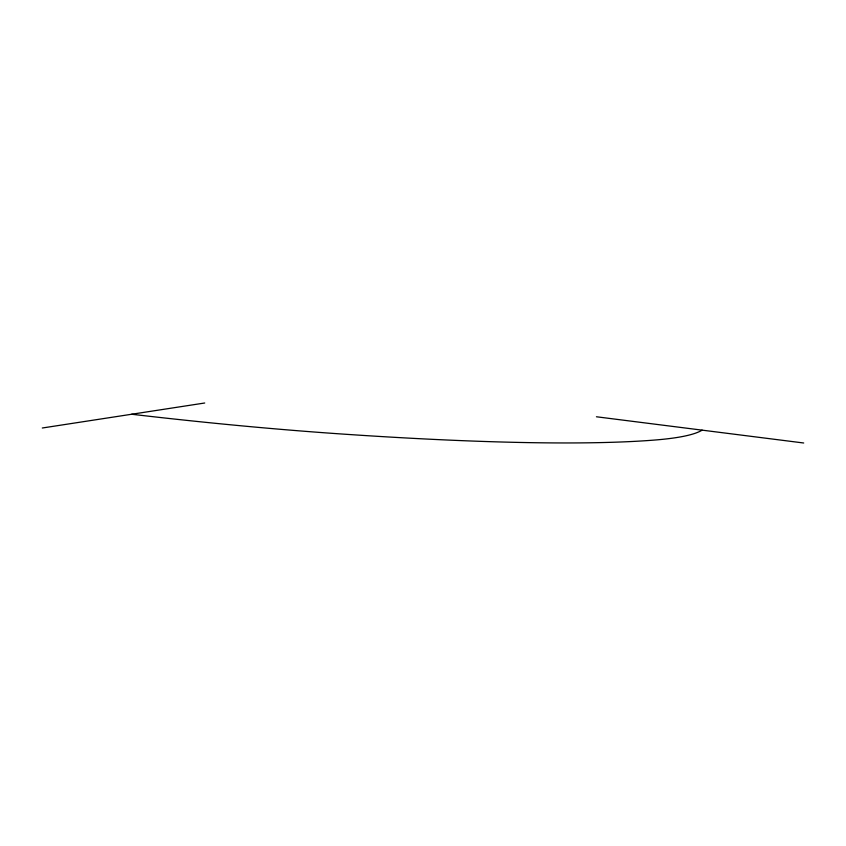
<?xml version="1.0" encoding="UTF-8"?>
<svg xmlns="http://www.w3.org/2000/svg" width="846" height="846" viewBox="0 0 846 846"><rect width="100%" height="100%" fill="white"/><g stroke="black" fill="none" stroke-linecap="round" stroke-linejoin="round"><path stroke-width="1.27" d="M42.3 428.002L204.721 403.003M596.441 416.771L803.7 442.997M702.127 430.149A520.205 54.345 7.9 0 1 655.216 440.005A794.383 75.611 7.2 0 1 337.935 433.744A561.977 60.426 7.4 0 1 131.68 414.244"/></g></svg>
